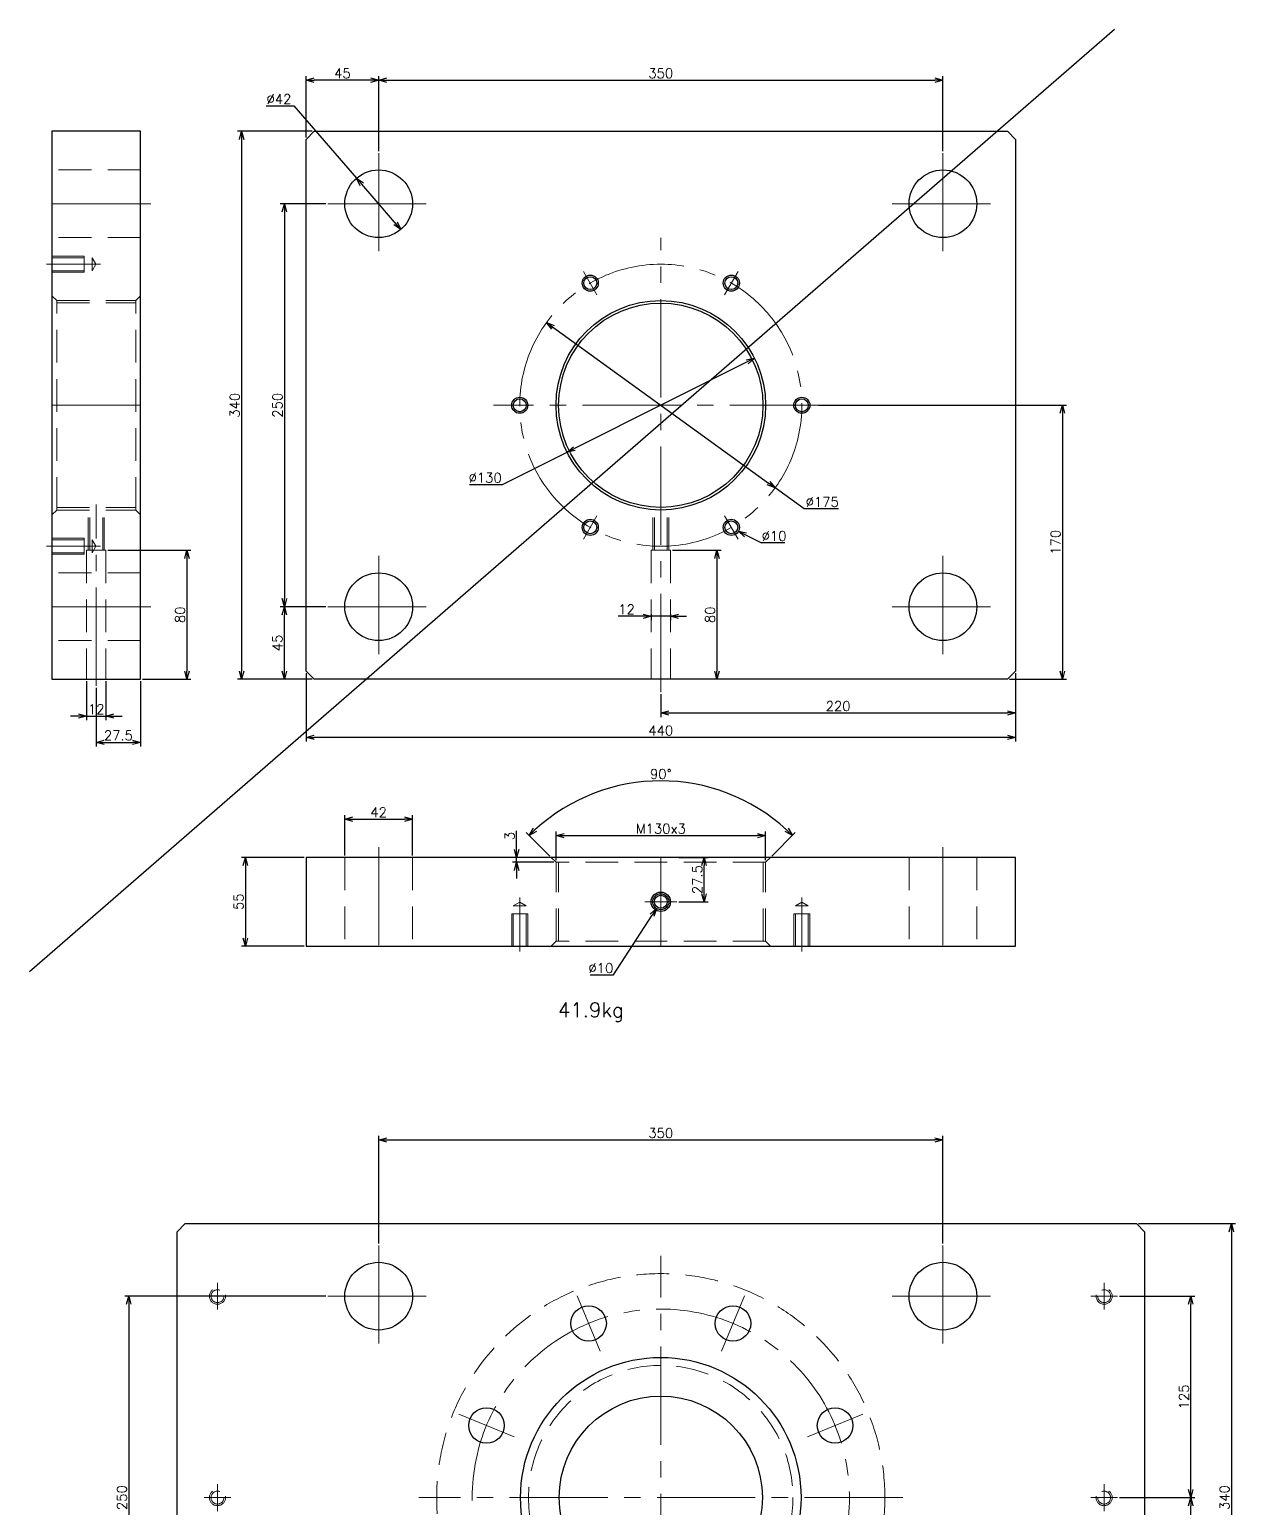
# Model space of a CAD drawing. Header units: millimetres. Extents: x 0 to 49006, y -7876 to 6995.
# Drawn here: x 21027 to 21775, y -2130 to -1213 of the extents above; entities that cross this region are included whole.
import ezdxf

# ---------------------------------------------------------------- set-up
doc = ezdxf.new("R2010")
doc.units = ezdxf.units.MM
doc.header["$LTSCALE"] = 3.2
doc.header["$PDMODE"] = 99
doc.header["$PDSIZE"] = 1
doc.linetypes.add('CENTER2', pattern=[28.575, 19.05, -3.175, 3.175, -3.175])
doc.linetypes.add('HIDDEN', pattern=[9.525, 6.35, -3.175])
for name, color, linetype, lineweight in [('04_HIDDEN', 2, 'HIDDEN', 13), ('05_CENTER', 4, 'CENTER2', 13), ('08_DIM', 3, 'Continuous', 13)]:
    doc.layers.add(name, color=color, linetype=linetype, lineweight=lineweight)
doc.layers.add('10_DRAFT', color=8, linetype='Continuous', lineweight=0, plot=False)
doc.styles.add('KSS_TXT', font='txt.shx', dxfattribs={"bigfont": 'extfont2.shx'})
doc.dimstyles.new('KSS_DIM', dxfattribs={"dimscale": 12, "dimtxt": 3, "dimasz": 2.5, "dimexe": 1.25, "dimexo": 0.625, "dimtad": 1, "dimdsep": 46, "dimtxsty": 'KSS_TXT', "dimblk": 'OPEN30', "dimcen": 0, "dimazin": 2, "dimtfac": 0.75, "dimtmove": 0, "dimatfit": 3, "dimldrblk": 'OPEN30', "dimfxl": 1.25, "dimtolj": 1, "dimarcsym": 0})
doc.dimstyles.new('KSS_DIM$3', dxfattribs={"dimscale": 12, "dimtxt": 3, "dimasz": 2.5, "dimexe": 1.25, "dimexo": 0.625, "dimtad": 1, "dimtih": 1, "dimtoh": 1, "dimdsep": 46, "dimtxsty": 'KSS_TXT', "dimblk": 'OPEN30', "dimcen": 0, "dimazin": 2, "dimtfac": 0.75, "dimtofl": 0, "dimtmove": 0, "dimatfit": 3, "dimldrblk": 'OPEN30', "dimfxl": 1.25, "dimtolj": 1, "dimarcsym": 0})

# ---------------------------------------------------------------- blocks, each defined once
blk = doc.blocks.new('A$C2D89044D_1_1')
at = {"color": 0}
blk.add_lwpolyline([(-215, 170), (215, 170), (220, 165), (220, -165), (215, -170), (-215, -170), (-220, -165), (-220, 165)], close=True, dxfattribs=at)
for centre, radius in [((-175, 125), 21), ((175, 125), 21), ((-43.75, 75.78), 5), ((-43.75, 75.78), 4), ((43.75, 75.78), 5), ((43.75, 75.78), 4), ((0, 0), 65), ((0, 0), 63.38), ((-87.5, 0), 5), ((-87.5, 0), 4), ((87.5, 0), 5), ((87.5, 0), 4), ((-43.75, -75.78), 5), ((-43.75, -75.78), 4), ((43.75, -75.78), 5), ((43.75, -75.78), 4), ((-175, -125), 21), ((175, -125), 21)]:
    blk.add_circle(centre, radius, dxfattribs=at)
at = {"layer": '04_HIDDEN'}
for p, q in [((-5, -90), (-5, -65)), ((-4, -90), (-4, -65)), ((4, -90), (4, -65)), ((5, -90), (5, -65)), ((-6, -90), (-6, -170)), ((6, -90), (-6, -90)), ((6, -90), (6, -170))]:
    blk.add_line(p, q, dxfattribs=at)
at = {"layer": '05_CENTER'}
for p, q in [((-175, 156.5), (-175, 93.5)), ((175, 156.5), (175, 93.5)), ((-206.5, 125), (-143.5, 125)), ((143.5, 125), (206.5, 125)), ((0, -178.07), (0, 103.83)), ((-47.92, 83), (-39.58, 68.55)), ((47.92, 83), (39.58, 68.55)), ((103.83, 0), (-103.83, 0)), ((-47.92, -83), (-39.58, -68.55)), ((47.92, -83), (39.58, -68.55)), ((-175, -93.5), (-175, -156.5)), ((175, -93.5), (175, -156.5)), ((-206.5, -125), (-143.5, -125)), ((143.5, -125), (206.5, -125))]:
    blk.add_line(p, q, dxfattribs=at)
blk.add_circle((0, 0), 87.5, dxfattribs=at)
blk = doc.blocks.new('A$C1A7E2619_1_1')
blk.add_lwpolyline([(-220, -55), (220, -55), (220, 0), (-220, 0)], close=True)
at = {"color": 0}
for radius in [6, 5, 4]:
    blk.add_circle((0, -27.5), radius, dxfattribs=at)
at = {"layer": '04_HIDDEN', "color": 9}
for p, q in [((-196, 0), (-196, -55)), ((-154, 0), (-154, -55)), ((154, 0), (154, -55)), ((196, 0), (196, -55))]:
    blk.add_line(p, q, dxfattribs=at)
at = {"layer": '04_HIDDEN'}
for p, q in [((-68, 0), (-65, -3)), ((-65, -52), (-65, -3)), ((65, -3), (-65, -3)), ((-63.5, -52), (-63.5, -3)), ((63.5, -52), (63.5, -3)), ((68, 0), (65, -3)), ((65, -52), (65, -3)), ((-92.5, -55), (-92.5, -35)), ((-92.5, -35), (-82.5, -35)), ((-87.5, -27.69), (-91.5, -30)), ((-91.5, -55), (-91.5, -30)), ((-91.5, -30), (-83.5, -30)), ((-83.5, -30), (-87.5, -27.69)), ((-83.5, -55), (-83.5, -30)), ((-82.5, -55), (-82.5, -35)), ((82.5, -55), (82.5, -35)), ((82.5, -35), (92.5, -35)), ((87.5, -27.69), (83.5, -30)), ((83.5, -55), (83.5, -30)), ((83.5, -30), (91.5, -30)), ((91.5, -30), (87.5, -27.69)), ((91.5, -55), (91.5, -30)), ((92.5, -55), (92.5, -35)), ((-68, -55), (-65, -52)), ((65, -52), (-65, -52)), ((68, -55), (65, -52))]:
    blk.add_line(p, q, dxfattribs=at)
at = {"layer": '05_CENTER', "color": 9}
for p, q in [((-175, 6.45), (-175, -61.45)), ((175, 6.45), (175, -61.45))]:
    blk.add_line(p, q, dxfattribs=at)
at = {"layer": '05_CENTER'}
for p, q in [((0, -37.41), (0, -17.59)), ((-87.5, -58.39), (-87.5, -24.9)), ((9.91, -27.5), (-9.91, -27.5)), ((87.5, -58.39), (87.5, -24.9))]:
    blk.add_line(p, q, dxfattribs=at)
at = {"layer": '10_DRAFT'}
blk.add_line((0, 0), (0, -55), dxfattribs=at)
blk = doc.blocks.new('A$C17210EBA_1_1')
blk.add_lwpolyline([(-170, -55), (170, -55), (170, 0), (-170, 0)], close=True)
at = {"layer": '04_HIDDEN'}
for p, q in [((-68, 0), (-65, -3)), ((68, 0), (65, -3)), ((-65, -52), (-65, -3)), ((65, -3), (-65, -3)), ((-63.5, -52), (-63.5, -3)), ((63.5, -52), (63.5, -3)), ((65, -52), (65, -3)), ((90, -22.5), (65, -22.5)), ((90, -23.5), (65, -23.5)), ((90, -21.5), (170, -21.5)), ((90, -21.5), (90, -33.5)), ((-92.5, -55), (-92.5, -35)), ((-92.5, -35), (-82.5, -35)), ((-87.5, -27.69), (-91.5, -30)), ((-91.5, -55), (-91.5, -30)), ((-91.5, -30), (-83.5, -30)), ((-83.5, -30), (-87.5, -27.69)), ((-83.5, -55), (-83.5, -30)), ((-82.5, -55), (-82.5, -35)), ((90, -31.5), (65, -31.5)), ((90, -32.5), (65, -32.5)), ((82.5, -55), (82.5, -35)), ((82.5, -35), (92.5, -35)), ((87.5, -27.69), (83.5, -30)), ((83.5, -55), (83.5, -30)), ((83.5, -30), (91.5, -30)), ((91.5, -30), (87.5, -27.69)), ((90, -33.5), (170, -33.5)), ((91.5, -55), (91.5, -30)), ((92.5, -55), (92.5, -35)), ((-68, -55), (-65, -52)), ((65, -52), (-65, -52)), ((68, -55), (65, -52))]:
    blk.add_line(p, q, dxfattribs=at)
at = {"layer": '04_HIDDEN', "color": 9}
for p, q in [((-146, 0), (-146, -55)), ((-104, 0), (-104, -55)), ((104, 0), (104, -55)), ((146, 0), (146, -55))]:
    blk.add_line(p, q, dxfattribs=at)
at = {"layer": '05_CENTER', "color": 9}
for p, q in [((-125, 6.45), (-125, -61.45)), ((125, 6.45), (125, -61.45))]:
    blk.add_line(p, q, dxfattribs=at)
at = {"layer": '05_CENTER'}
for p, q in [((-87.5, -58.39), (-87.5, -24.9)), ((174.12, -27.5), (61.61, -27.5)), ((87.5, -58.39), (87.5, -24.9))]:
    blk.add_line(p, q, dxfattribs=at)
at = {"layer": '10_DRAFT'}
blk.add_line((0, 0), (0, -55), dxfattribs=at)
blk = doc.blocks.new('_Open30')
at = {"color": 0, "linetype": 'ByBlock', "lineweight": -2}
for p, q in [((-1, 0.27), (0, 0)), ((0, 0), (-1, -0.27)), ((0, 0), (-1, 0))]:
    blk.add_line(p, q, dxfattribs=at)
blk = doc.blocks.new('*D442')
at = {"layer": '08_DIM', "color": 0, "lineweight": -2, "transparency": 16777216}
for p, q in [((21243.08, -1288.43), (21243.08, -1241.96)), ((21248.08, -1244.46), (21588.08, -1244.46)), ((21593.08, -1288.43), (21593.08, -1241.96))]:
    blk.add_line(p, q, dxfattribs=at)
at = {"layer": 'Defpoints', "color": 0, "transparency": 16777216}
for p in [(21593.08, -1244.46), (21243.08, -1289.68), (21593.08, -1289.68)]:
    blk.add_point(p, dxfattribs=at)
at = {"layer": '08_DIM', "color": 0, "lineweight": -2, "transparency": 16777216, "xscale": 5, "yscale": 5, "zscale": 5, "rotation": 180}
blk.add_blockref('_Open30', (21243.08, -1244.46), dxfattribs=at)
at = {"layer": '08_DIM', "color": 0, "lineweight": -2, "transparency": 16777216, "xscale": 5, "yscale": 5, "zscale": 5}
blk.add_blockref('_Open30', (21593.08, -1244.46), dxfattribs=at)
at = {"layer": '08_DIM', "color": 0, "transparency": 16777216, "insert": (21418.08, -1240.2), "char_height": 6, "attachment_point": 5, "style": 'KSS_TXT'}
blk.add_mtext('\\A1;350', dxfattribs=at)
blk = doc.blocks.new('*D443')
at = {"layer": '08_DIM', "color": 0, "lineweight": -2, "transparency": 16777216}
for p, q in [((21210.33, -1321.18), (21182.07, -1321.18)), ((21184.57, -1326.18), (21184.57, -1566.18)), ((21210.33, -1571.18), (21182.07, -1571.18))]:
    blk.add_line(p, q, dxfattribs=at)
at = {"layer": 'Defpoints', "color": 0, "transparency": 16777216}
for p in [(21211.58, -1321.18), (21184.57, -1571.18), (21211.58, -1571.18)]:
    blk.add_point(p, dxfattribs=at)
at = {"layer": '08_DIM', "color": 0, "lineweight": -2, "transparency": 16777216, "xscale": 5, "yscale": 5, "zscale": 5}
for p, rotation in [((21184.57, -1321.18), 90), ((21184.57, -1571.18), 270)]:
    blk.add_blockref('_Open30', p, dxfattribs=dict(at, rotation=rotation))
at = {"layer": '08_DIM', "color": 0, "transparency": 16777216, "insert": (21180.32, -1446.18), "char_height": 6, "attachment_point": 5, "rotation": 90, "style": 'KSS_TXT'}
blk.add_mtext('\\A1;250', dxfattribs=at)
blk = doc.blocks.new('*D444')
at = {"layer": '08_DIM', "color": 0, "lineweight": -2, "transparency": 16777216}
for p, q in [((21201.83, -1276.18), (21155.58, -1276.18)), ((21158.08, -1281.18), (21158.08, -1611.18)), ((21201.83, -1616.18), (21155.58, -1616.18))]:
    blk.add_line(p, q, dxfattribs=at)
at = {"layer": 'Defpoints', "color": 0, "transparency": 16777216}
for p in [(21203.08, -1276.18), (21158.08, -1616.18), (21203.08, -1616.18)]:
    blk.add_point(p, dxfattribs=at)
at = {"layer": '08_DIM', "color": 0, "lineweight": -2, "transparency": 16777216, "xscale": 5, "yscale": 5, "zscale": 5}
for p, rotation in [((21158.08, -1276.18), 90), ((21158.08, -1616.18), 270)]:
    blk.add_blockref('_Open30', p, dxfattribs=dict(at, rotation=rotation))
at = {"layer": '08_DIM', "color": 0, "transparency": 16777216, "insert": (21153.83, -1446.18), "char_height": 6, "attachment_point": 5, "rotation": 90, "style": 'KSS_TXT'}
blk.add_mtext('\\A1;340', dxfattribs=at)
blk = doc.blocks.new('*D445')
at = {"layer": '08_DIM', "color": 0, "lineweight": -2, "transparency": 16777216}
for p, q in [((21515.93, -1446.18), (21669.68, -1446.18)), ((21667.18, -1451.18), (21667.18, -1611.18)), ((21634.33, -1616.18), (21669.68, -1616.18))]:
    blk.add_line(p, q, dxfattribs=at)
at = {"layer": 'Defpoints', "color": 0, "transparency": 16777216}
for p in [(21514.68, -1446.18), (21633.08, -1616.18), (21667.18, -1616.18)]:
    blk.add_point(p, dxfattribs=at)
at = {"layer": '08_DIM', "color": 0, "lineweight": -2, "transparency": 16777216, "xscale": 5, "yscale": 5, "zscale": 5}
for p, rotation in [((21667.18, -1446.18), 90), ((21667.18, -1616.18), 270)]:
    blk.add_blockref('_Open30', p, dxfattribs=dict(at, rotation=rotation))
at = {"layer": '08_DIM', "color": 0, "transparency": 16777216, "insert": (21662.93, -1531.18), "char_height": 6, "attachment_point": 5, "rotation": 90, "style": 'KSS_TXT'}
blk.add_mtext('\\A1;170', dxfattribs=at)
blk = doc.blocks.new('*D446')
at = {"layer": '08_DIM', "color": 0, "lineweight": -2, "transparency": 16777216}
for p, q in [((21638.08, -1617.43), (21638.08, -1639.63)), ((21418.08, -1625.49), (21418.08, -1639.63)), ((21423.08, -1637.13), (21633.08, -1637.13))]:
    blk.add_line(p, q, dxfattribs=at)
at = {"layer": 'Defpoints', "color": 0, "transparency": 16777216}
for p in [(21638.08, -1616.18), (21418.08, -1624.24), (21638.08, -1637.13)]:
    blk.add_point(p, dxfattribs=at)
at = {"layer": '08_DIM', "color": 0, "lineweight": -2, "transparency": 16777216, "xscale": 5, "yscale": 5, "zscale": 5, "rotation": 180}
blk.add_blockref('_Open30', (21418.08, -1637.13), dxfattribs=at)
at = {"layer": '08_DIM', "color": 0, "lineweight": -2, "transparency": 16777216, "xscale": 5, "yscale": 5, "zscale": 5}
blk.add_blockref('_Open30', (21638.08, -1637.13), dxfattribs=at)
at = {"layer": '08_DIM', "color": 0, "transparency": 16777216, "insert": (21528.08, -1632.88), "char_height": 6, "attachment_point": 5, "style": 'KSS_TXT'}
blk.add_mtext('\\A1;220', dxfattribs=at)
blk = doc.blocks.new('*D447')
at = {"layer": '08_DIM', "color": 0, "lineweight": -2, "transparency": 16777216}
for p, q in [((21198.08, -1612.43), (21198.08, -1654.82)), ((21638.08, -1612.43), (21638.08, -1654.82)), ((21633.08, -1652.32), (21203.08, -1652.32))]:
    blk.add_line(p, q, dxfattribs=at)
at = {"layer": 'Defpoints', "color": 0, "transparency": 16777216}
for p in [(21198.08, -1611.18), (21638.08, -1611.18), (21198.08, -1652.32)]:
    blk.add_point(p, dxfattribs=at)
at = {"layer": '08_DIM', "color": 0, "lineweight": -2, "transparency": 16777216, "xscale": 5, "yscale": 5, "zscale": 5, "rotation": 180}
blk.add_blockref('_Open30', (21198.08, -1652.32), dxfattribs=at)
at = {"layer": '08_DIM', "color": 0, "lineweight": -2, "transparency": 16777216, "xscale": 5, "yscale": 5, "zscale": 5}
blk.add_blockref('_Open30', (21638.08, -1652.32), dxfattribs=at)
at = {"layer": '08_DIM', "color": 0, "transparency": 16777216, "insert": (21418.08, -1648.07), "char_height": 6, "attachment_point": 5, "style": 'KSS_TXT'}
blk.add_mtext('\\A1;440', dxfattribs=at)
blk = doc.blocks.new('*D448')
at = {"layer": '08_DIM', "color": 0, "lineweight": -2, "transparency": 16777216}
for p, q in [((21476.17, -1417.01), (21364.45, -1473.1)), ((21319.99, -1495.42), (21359.99, -1475.34)), ((21299.49, -1495.42), (21319.99, -1495.42))]:
    blk.add_line(p, q, dxfattribs=at)
at = {"layer": 'Defpoints', "color": 0, "transparency": 16777216}
for p in [(21476.17, -1417.01), (21359.99, -1475.34)]:
    blk.add_point(p, dxfattribs=at)
at = {"layer": '08_DIM', "color": 0, "lineweight": -2, "transparency": 16777216, "xscale": 5, "yscale": 5, "zscale": 5}
for p, rotation in [((21476.17, -1417.01), 26.657898703518), ((21359.99, -1475.34), 206.657898703518)]:
    blk.add_blockref('_Open30', p, dxfattribs=dict(at, rotation=rotation))
at = {"layer": '08_DIM', "color": 0, "transparency": 16777216, "insert": (21309.12, -1491.17), "char_height": 6, "attachment_point": 5, "style": 'KSS_TXT'}
blk.add_mtext('\\A1;%%C130', dxfattribs=at)
blk = doc.blocks.new('*D449')
at = {"layer": '08_DIM', "color": 0, "lineweight": -2, "transparency": 16777216}
for p, q in [((21196.83, -1726.77), (21157.91, -1726.77)), ((21160.41, -1731.77), (21160.41, -1776.77)), ((21196.83, -1781.77), (21157.91, -1781.77))]:
    blk.add_line(p, q, dxfattribs=at)
at = {"layer": 'Defpoints', "color": 0, "transparency": 16777216}
for p in [(21198.08, -1726.77), (21160.41, -1781.77), (21198.08, -1781.77)]:
    blk.add_point(p, dxfattribs=at)
at = {"layer": '08_DIM', "color": 0, "lineweight": -2, "transparency": 16777216, "xscale": 5, "yscale": 5, "zscale": 5}
for p, rotation in [((21160.41, -1726.77), 90), ((21160.41, -1781.77), 270)]:
    blk.add_blockref('_Open30', p, dxfattribs=dict(at, rotation=rotation))
at = {"layer": '08_DIM', "color": 0, "transparency": 16777216, "insert": (21156.15, -1754.27), "char_height": 6, "attachment_point": 5, "rotation": 90, "style": 'KSS_TXT'}
blk.add_mtext('\\A1;55', dxfattribs=at)
blk = doc.blocks.new('*D450')
at = {"layer": '08_DIM', "color": 0, "lineweight": -2, "transparency": 16777216}
for p, q in [((21222.08, -1725.52), (21222.08, -1700.51)), ((21227.08, -1703.01), (21259.08, -1703.01)), ((21264.08, -1725.52), (21264.08, -1700.51))]:
    blk.add_line(p, q, dxfattribs=at)
at = {"layer": 'Defpoints', "color": 0, "transparency": 16777216}
for p in [(21264.08, -1703.01), (21222.08, -1726.77), (21264.08, -1726.77)]:
    blk.add_point(p, dxfattribs=at)
at = {"layer": '08_DIM', "color": 0, "lineweight": -2, "transparency": 16777216, "xscale": 5, "yscale": 5, "zscale": 5, "rotation": 180}
blk.add_blockref('_Open30', (21222.08, -1703.01), dxfattribs=at)
at = {"layer": '08_DIM', "color": 0, "lineweight": -2, "transparency": 16777216, "xscale": 5, "yscale": 5, "zscale": 5}
blk.add_blockref('_Open30', (21264.08, -1703.01), dxfattribs=at)
at = {"layer": '08_DIM', "color": 0, "transparency": 16777216, "insert": (21243.08, -1698.76), "char_height": 6, "attachment_point": 5, "style": 'KSS_TXT'}
blk.add_mtext('\\A1;42', dxfattribs=at)
blk = doc.blocks.new('*D486')
at = {"layer": '08_DIM', "color": 0, "lineweight": -2, "transparency": 16777216}
for p, q in [((21353.08, -1728.52), (21353.08, -1710.68)), ((21358.08, -1713.18), (21478.08, -1713.18)), ((21483.08, -1728.52), (21483.08, -1710.68))]:
    blk.add_line(p, q, dxfattribs=at)
at = {"layer": 'Defpoints', "color": 0, "transparency": 16777216}
for p in [(21483.08, -1713.18), (21353.08, -1729.77), (21483.08, -1729.77)]:
    blk.add_point(p, dxfattribs=at)
at = {"layer": '08_DIM', "color": 0, "lineweight": -2, "transparency": 16777216, "xscale": 5, "yscale": 5, "zscale": 5, "rotation": 180}
blk.add_blockref('_Open30', (21353.08, -1713.18), dxfattribs=at)
at = {"layer": '08_DIM', "color": 0, "lineweight": -2, "transparency": 16777216, "xscale": 5, "yscale": 5, "zscale": 5}
blk.add_blockref('_Open30', (21483.08, -1713.18), dxfattribs=at)
at = {"layer": '08_DIM', "color": 0, "transparency": 16777216, "insert": (21418.08, -1708.93), "char_height": 6, "attachment_point": 5, "style": 'KSS_TXT'}
blk.add_mtext('\\A1;M130x3', dxfattribs=at)
blk = doc.blocks.new('*D487')
at = {"layer": '08_DIM', "color": 0, "lineweight": -2, "transparency": 16777216}
for p, q in [((21347.16, -1394.92), (21484.94, -1494.5)), ((21506.98, -1510.43), (21488.99, -1497.43)), ((21528.23, -1510.43), (21506.98, -1510.43))]:
    blk.add_line(p, q, dxfattribs=at)
at = {"layer": 'Defpoints', "color": 0, "transparency": 16777216}
for p in [(21347.16, -1394.92), (21488.99, -1497.43)]:
    blk.add_point(p, dxfattribs=at)
at = {"layer": '08_DIM', "color": 0, "lineweight": -2, "transparency": 16777216, "xscale": 5, "yscale": 5, "zscale": 5}
for p, rotation in [((21347.16, -1394.92), 144.143698254714), ((21488.99, -1497.43), 324.143698254714)]:
    blk.add_blockref('_Open30', p, dxfattribs=dict(at, rotation=rotation))
at = {"layer": '08_DIM', "color": 0, "transparency": 16777216, "insert": (21518.23, -1506.18), "char_height": 6, "attachment_point": 5, "style": 'KSS_TXT'}
blk.add_mtext('\\A1;%%C175', dxfattribs=at)
blk = doc.blocks.new('*D493')
at = {"layer": '08_DIM', "color": 0, "lineweight": -2, "transparency": 16777216}
for p, q in [((21328.58, -1721.77), (21328.58, -1710.27)), ((21348.83, -1726.77), (21326.08, -1726.77)), ((21351.83, -1729.77), (21326.08, -1729.77)), ((21328.58, -1729.77), (21328.58, -1726.77)), ((21328.58, -1734.77), (21328.58, -1739.77))]:
    blk.add_line(p, q, dxfattribs=at)
at = {"layer": 'Defpoints', "color": 0, "transparency": 16777216}
for p in [(21328.58, -1726.77), (21350.08, -1726.77), (21353.08, -1729.77)]:
    blk.add_point(p, dxfattribs=at)
at = {"layer": '08_DIM', "color": 0, "lineweight": -2, "transparency": 16777216, "xscale": 5, "yscale": 5, "zscale": 5}
for p, rotation in [((21328.58, -1726.77), 270), ((21328.58, -1729.77), 90)]:
    blk.add_blockref('_Open30', p, dxfattribs=dict(at, rotation=rotation))
at = {"layer": '08_DIM', "color": 0, "transparency": 16777216, "insert": (21324.33, -1713.52), "char_height": 6, "attachment_point": 5, "rotation": 90, "style": 'KSS_TXT'}
blk.add_mtext('\\A1;3', dxfattribs=at)
blk = doc.blocks.new('*D494')
at = {"layer": '08_DIM', "color": 0, "lineweight": -2, "transparency": 16777216}
for p, q in [((21349.19, -1725.88), (21334.63, -1711.32)), ((21486.96, -1725.88), (21501.52, -1711.32))]:
    blk.add_line(p, q, dxfattribs=at)
blk.add_arc((21418.08, -1794.77), 115.51, 47.4804, 132.5196, dxfattribs=at)
at = {"layer": 'Defpoints', "color": 0, "transparency": 16777216}
for p in [(21447.97, -1683.2), (21350.08, -1726.77), (21353.08, -1729.77), (21483.08, -1729.77), (21486.08, -1726.77)]:
    blk.add_point(p, dxfattribs=at)
at = {"layer": '08_DIM', "color": 0, "lineweight": -2, "transparency": 16777216, "xscale": 5, "yscale": 5, "zscale": 5}
for p, rotation in [((21336.4, -1713.09), 223.7598004610626), ((21499.75, -1713.09), 316.2401995388669)]:
    blk.add_blockref('_Open30', p, dxfattribs=dict(at, rotation=rotation))
at = {"layer": '08_DIM', "color": 0, "transparency": 16777216, "insert": (21418.08, -1675.01), "char_height": 6, "attachment_point": 5, "style": 'KSS_TXT'}
blk.add_mtext('\\A1;90%%d', dxfattribs=at)
blk = doc.blocks.new('*D495')
at = {"layer": '08_DIM', "color": 0, "lineweight": -2, "transparency": 16777216}
for p, q in [((21061.88, -1617.43), (21061.88, -1641.54)), ((21073.88, -1617.43), (21073.88, -1641.54)), ((21056.88, -1639.04), (21051.88, -1639.04)), ((21061.88, -1639.04), (21073.88, -1639.04)), ((21078.88, -1639.04), (21083.88, -1639.04))]:
    blk.add_line(p, q, dxfattribs=at)
at = {"layer": 'Defpoints', "color": 0, "transparency": 16777216}
for p in [(21061.88, -1616.18), (21073.88, -1616.18), (21073.88, -1639.04)]:
    blk.add_point(p, dxfattribs=at)
at = {"layer": '08_DIM', "color": 0, "lineweight": -2, "transparency": 16777216, "xscale": 5, "yscale": 5, "zscale": 5}
blk.add_blockref('_Open30', (21061.88, -1639.04), dxfattribs=at)
at = {"layer": '08_DIM', "color": 0, "lineweight": -2, "transparency": 16777216, "xscale": 5, "yscale": 5, "zscale": 5, "rotation": 180}
blk.add_blockref('_Open30', (21073.88, -1639.04), dxfattribs=at)
at = {"layer": '08_DIM', "color": 0, "transparency": 16777216, "insert": (21067.88, -1634.79), "char_height": 6, "attachment_point": 5, "style": 'KSS_TXT'}
blk.add_mtext('\\A1;12', dxfattribs=at)
blk = doc.blocks.new('*D496')
at = {"layer": '08_DIM', "color": 0, "lineweight": -2, "transparency": 16777216}
for p, q in [((21067.88, -1621.55), (21067.88, -1657.85)), ((21095.38, -1617.43), (21095.38, -1657.85)), ((21072.88, -1655.35), (21090.38, -1655.35))]:
    blk.add_line(p, q, dxfattribs=at)
at = {"layer": 'Defpoints', "color": 0, "transparency": 16777216}
for p in [(21067.88, -1620.3), (21095.38, -1616.18), (21095.38, -1655.35)]:
    blk.add_point(p, dxfattribs=at)
at = {"layer": '08_DIM', "color": 0, "lineweight": -2, "transparency": 16777216, "xscale": 5, "yscale": 5, "zscale": 5, "rotation": 180}
blk.add_blockref('_Open30', (21067.88, -1655.35), dxfattribs=at)
at = {"layer": '08_DIM', "color": 0, "lineweight": -2, "transparency": 16777216, "xscale": 5, "yscale": 5, "zscale": 5}
blk.add_blockref('_Open30', (21095.38, -1655.35), dxfattribs=at)
at = {"layer": '08_DIM', "color": 0, "transparency": 16777216, "insert": (21081.63, -1651.09), "char_height": 6, "attachment_point": 5, "style": 'KSS_TXT'}
blk.add_mtext('\\A1;27.5', dxfattribs=at)
blk = doc.blocks.new('*D497')
at = {"layer": '08_DIM', "color": 0, "lineweight": -2, "transparency": 16777216}
for p, q in [((21075.13, -1536.18), (21126.66, -1536.18)), ((21124.16, -1541.18), (21124.16, -1611.18)), ((21096.63, -1616.18), (21126.66, -1616.18))]:
    blk.add_line(p, q, dxfattribs=at)
at = {"layer": 'Defpoints', "color": 0, "transparency": 16777216}
for p in [(21073.88, -1536.18), (21095.38, -1616.18), (21124.16, -1616.18)]:
    blk.add_point(p, dxfattribs=at)
at = {"layer": '08_DIM', "color": 0, "lineweight": -2, "transparency": 16777216, "xscale": 5, "yscale": 5, "zscale": 5}
for p, rotation in [((21124.16, -1536.18), 90), ((21124.16, -1616.18), 270)]:
    blk.add_blockref('_Open30', p, dxfattribs=dict(at, rotation=rotation))
at = {"layer": '08_DIM', "color": 0, "transparency": 16777216, "insert": (21119.91, -1576.18), "char_height": 6, "attachment_point": 5, "rotation": 90, "style": 'KSS_TXT'}
blk.add_mtext('\\A1;80', dxfattribs=at)
blk = doc.blocks.new('M10Tz_1_1')
at = {"color": 0}
for radius in [5, 4]:
    blk.add_circle((0, 0), radius, dxfattribs=at)
at = {"layer": '05_CENTER'}
for p, q in [((8.34, 0), (-8.34, 0)), ((0, -8.34), (0, 8.34))]:
    blk.add_line(p, q, dxfattribs=at)
blk = doc.blocks.new('A$C65E52C81_1_1')
at = {"color": 0}
blk.add_lwpolyline([(-295, 170), (295, 170), (300, 165), (300, -165), (295, -170), (-295, -170), (-300, -165), (-300, 165)], close=True, dxfattribs=at)
for centre, radius in [((-175, 125), 21), ((175, 125), 21), ((-44.77, 108.09), 11), ((44.77, 108.09), 11), ((0, 0), 87), ((-108.09, 44.77), 11), ((0, 0), 63), ((108.09, 44.77), 11), ((-108.09, -44.77), 11), ((108.09, -44.77), 11), ((-44.77, -108.09), 11), ((44.77, -108.09), 11), ((-175, -125), 21), ((175, -125), 21)]:
    blk.add_circle(centre, radius, dxfattribs=at)
at = {"layer": '04_HIDDEN'}
for radius in [139, 82]:
    blk.add_circle((0, 0), radius, dxfattribs=at)
at = {"layer": '05_CENTER'}
for p, q in [((-175, 156.5), (-175, 93.5)), ((175, 156.5), (175, 93.5)), ((0, -150.05), (0, 150.05)), ((-206.5, 125), (-143.5, 125)), ((-37.67, 90.94), (-51.88, 125.25)), ((37.67, 90.94), (51.88, 125.25)), ((143.5, 125), (206.5, 125)), ((-90.94, 37.67), (-125.25, 51.88)), ((90.94, 37.67), (125.25, 51.88)), ((150.05, 0), (-150.05, 0)), ((-90.94, -37.67), (-125.25, -51.88)), ((90.94, -37.67), (125.25, -51.88)), ((-37.67, -90.94), (-51.88, -125.25)), ((37.67, -90.94), (51.88, -125.25)), ((-175, -93.5), (-175, -156.5)), ((175, -93.5), (175, -156.5)), ((-206.5, -125), (-143.5, -125)), ((143.5, -125), (206.5, -125))]:
    blk.add_line(p, q, dxfattribs=at)
blk.add_circle((0, 0), 117, dxfattribs=at)
at = {"layer": '04_HIDDEN'}
for p in [(-275, 125), (-275, 0), (-275, -125)]:
    blk.add_blockref('M10Tz_1_1', p, dxfattribs=at)
at = {"layer": '04_HIDDEN', "xscale": -1}
for p in [(275, 125), (275, 0), (275, -125)]:
    blk.add_blockref('M10Tz_1_1', p, dxfattribs=at)
blk = doc.blocks.new('*D1143')
at = {"layer": '08_DIM', "color": 0, "lineweight": -2, "transparency": 16777216}
for p, q in [((21173.23, -1260.43), (21190.48, -1260.43)), ((21190.48, -1260.43), (21229.33, -1305.3)), ((21256.82, -1337.05), (21232.6, -1309.08))]:
    blk.add_line(p, q, dxfattribs=at)
at = {"layer": 'Defpoints', "color": 0, "transparency": 16777216}
for p in [(21229.33, -1305.3), (21256.82, -1337.05)]:
    blk.add_point(p, dxfattribs=at)
at = {"layer": '08_DIM', "color": 0, "lineweight": -2, "transparency": 16777216, "xscale": 5, "yscale": 5, "zscale": 5}
for p, rotation in [((21229.33, -1305.3), 130.8874516543338), ((21256.82, -1337.05), 310.8874516543337)]:
    blk.add_blockref('_Open30', p, dxfattribs=dict(at, rotation=rotation))
at = {"layer": '08_DIM', "color": 0, "transparency": 16777216, "insert": (21181.23, -1256.18), "char_height": 6, "attachment_point": 5, "style": 'KSS_TXT'}
blk.add_mtext('\\A1;%%C42', dxfattribs=at)
blk = doc.blocks.new('*D1144')
at = {"layer": '08_DIM', "color": 0, "lineweight": -2, "transparency": 16777216}
for p, q in [((21412.08, -1577.12), (21391.58, -1577.12)), ((21407.08, -1577.12), (21402.08, -1577.12)), ((21412.08, -1575.87), (21412.08, -1579.62)), ((21424.08, -1577.12), (21412.08, -1577.12)), ((21424.08, -1575.87), (21424.08, -1579.62)), ((21429.08, -1577.12), (21434.08, -1577.12))]:
    blk.add_line(p, q, dxfattribs=at)
at = {"layer": 'Defpoints', "color": 0, "transparency": 16777216}
for p in [(21412.08, -1574.62), (21412.08, -1577.12), (21424.08, -1574.62)]:
    blk.add_point(p, dxfattribs=at)
at = {"layer": '08_DIM', "color": 0, "lineweight": -2, "transparency": 16777216, "xscale": 5, "yscale": 5, "zscale": 5}
blk.add_blockref('_Open30', (21412.08, -1577.12), dxfattribs=at)
at = {"layer": '08_DIM', "color": 0, "lineweight": -2, "transparency": 16777216, "xscale": 5, "yscale": 5, "zscale": 5, "rotation": 180}
blk.add_blockref('_Open30', (21424.08, -1577.12), dxfattribs=at)
at = {"layer": '08_DIM', "color": 0, "transparency": 16777216, "insert": (21396.83, -1572.87), "char_height": 6, "attachment_point": 5, "style": 'KSS_TXT'}
blk.add_mtext('\\A1;12', dxfattribs=at)
blk = doc.blocks.new('*D1145')
at = {"layer": '08_DIM', "color": 0, "lineweight": -2, "transparency": 16777216}
for p, q in [((21425.33, -1536.18), (21455.44, -1536.18)), ((21452.94, -1541.18), (21452.94, -1611.18)), ((21454.19, -1616.18), (21450.44, -1616.18))]:
    blk.add_line(p, q, dxfattribs=at)
at = {"layer": 'Defpoints', "color": 0, "transparency": 16777216}
for p in [(21424.08, -1536.18), (21452.94, -1616.18), (21455.44, -1616.18)]:
    blk.add_point(p, dxfattribs=at)
at = {"layer": '08_DIM', "color": 0, "lineweight": -2, "transparency": 16777216, "xscale": 5, "yscale": 5, "zscale": 5}
for p, rotation in [((21452.94, -1536.18), 90), ((21452.94, -1616.18), 270)]:
    blk.add_blockref('_Open30', p, dxfattribs=dict(at, rotation=rotation))
at = {"layer": '08_DIM', "color": 0, "transparency": 16777216, "insert": (21448.69, -1576.18), "char_height": 6, "attachment_point": 5, "rotation": 90, "style": 'KSS_TXT'}
blk.add_mtext('\\A1;80', dxfattribs=at)
blk = doc.blocks.new('*D1146')
at = {"layer": '08_DIM', "color": 0, "lineweight": -2, "transparency": 16777216}
for p, q in [((21388.79, -1799.69), (21412.66, -1762.67)), ((21374.29, -1799.69), (21388.79, -1799.69))]:
    blk.add_line(p, q, dxfattribs=at)
at = {"layer": 'Defpoints', "color": 0, "transparency": 16777216}
for p in [(21420.79, -1750.06), (21415.37, -1758.47)]:
    blk.add_point(p, dxfattribs=at)
at = {"layer": '08_DIM', "color": 0, "lineweight": -2, "transparency": 16777216, "xscale": 5, "yscale": 5, "zscale": 5, "rotation": 57.19042646190388}
blk.add_blockref('_Open30', (21415.37, -1758.47), dxfattribs=at)
at = {"layer": '08_DIM', "color": 0, "transparency": 16777216, "insert": (21380.92, -1795.44), "char_height": 6, "attachment_point": 5, "style": 'KSS_TXT'}
blk.add_mtext('\\A1;%%C10', dxfattribs=at)
blk = doc.blocks.new('*D1147')
at = {"layer": '08_DIM', "color": 0, "lineweight": -2, "transparency": 16777216}
for p, q in [((21429.24, -1726.77), (21447.47, -1726.77)), ((21444.97, -1749.27), (21444.97, -1731.77)), ((21429.24, -1754.27), (21447.47, -1754.27))]:
    blk.add_line(p, q, dxfattribs=at)
at = {"layer": 'Defpoints', "color": 0, "transparency": 16777216}
for p in [(21427.99, -1726.77), (21444.97, -1726.77), (21427.99, -1754.27)]:
    blk.add_point(p, dxfattribs=at)
at = {"layer": '08_DIM', "color": 0, "lineweight": -2, "transparency": 16777216, "xscale": 5, "yscale": 5, "zscale": 5}
for p, rotation in [((21444.97, -1726.77), 90), ((21444.97, -1754.27), 270)]:
    blk.add_blockref('_Open30', p, dxfattribs=dict(at, rotation=rotation))
at = {"layer": '08_DIM', "color": 0, "transparency": 16777216, "insert": (21440.72, -1740.52), "char_height": 6, "attachment_point": 5, "rotation": 90, "style": 'KSS_TXT'}
blk.add_mtext('\\A1;27.5', dxfattribs=at)
blk = doc.blocks.new('*D1154')
at = {"layer": '08_DIM', "color": 0, "lineweight": -2, "transparency": 16777216}
for p in [(21470.72, -1526.54), (21494.99, -1531.57)]:
    blk.add_line(p, (21480.49, -1531.57), dxfattribs=at)
at = {"layer": 'Defpoints', "color": 0, "transparency": 16777216}
for p in [(21457.38, -1519.66), (21466.27, -1524.24)]:
    blk.add_point(p, dxfattribs=at)
at = {"layer": '08_DIM', "color": 0, "lineweight": -2, "transparency": 16777216, "xscale": 5, "yscale": 5, "zscale": 5, "rotation": 152.7390961265753}
blk.add_blockref('_Open30', (21466.27, -1524.24), dxfattribs=at)
at = {"layer": '08_DIM', "color": 0, "transparency": 16777216, "insert": (21488.37, -1527.32), "char_height": 6, "attachment_point": 5, "style": 'KSS_TXT'}
blk.add_mtext('\\A1;%%C10', dxfattribs=at)
blk = doc.blocks.new('*D1155')
at = {"layer": '08_DIM', "color": 0, "lineweight": -2, "transparency": 16777216}
for p, q in [((21210.33, -1571.18), (21182.07, -1571.18)), ((21184.57, -1611.18), (21184.57, -1576.18)), ((21201.83, -1616.18), (21182.07, -1616.18))]:
    blk.add_line(p, q, dxfattribs=at)
at = {"layer": 'Defpoints', "color": 0, "transparency": 16777216}
for p in [(21184.57, -1571.18), (21211.58, -1571.18), (21203.08, -1616.18)]:
    blk.add_point(p, dxfattribs=at)
at = {"layer": '08_DIM', "color": 0, "lineweight": -2, "transparency": 16777216, "xscale": 5, "yscale": 5, "zscale": 5}
for p, rotation in [((21184.57, -1571.18), 90), ((21184.57, -1616.18), 270)]:
    blk.add_blockref('_Open30', p, dxfattribs=dict(at, rotation=rotation))
at = {"layer": '08_DIM', "color": 0, "transparency": 16777216, "insert": (21180.32, -1593.68), "char_height": 6, "attachment_point": 5, "rotation": 90, "style": 'KSS_TXT'}
blk.add_mtext('\\A1;45', dxfattribs=at)
blk = doc.blocks.new('*D1157')
at = {"layer": '08_DIM', "color": 0, "lineweight": -2, "transparency": 16777216}
for p, q in [((21198.08, -1279.93), (21198.08, -1241.96)), ((21238.08, -1244.46), (21203.08, -1244.46)), ((21243.08, -1288.43), (21243.08, -1241.96))]:
    blk.add_line(p, q, dxfattribs=at)
at = {"layer": 'Defpoints', "color": 0, "transparency": 16777216}
for p in [(21198.08, -1244.46), (21198.08, -1281.18), (21243.08, -1289.68)]:
    blk.add_point(p, dxfattribs=at)
at = {"layer": '08_DIM', "color": 0, "lineweight": -2, "transparency": 16777216, "xscale": 5, "yscale": 5, "zscale": 5, "rotation": 180}
blk.add_blockref('_Open30', (21198.08, -1244.46), dxfattribs=at)
at = {"layer": '08_DIM', "color": 0, "lineweight": -2, "transparency": 16777216, "xscale": 5, "yscale": 5, "zscale": 5}
blk.add_blockref('_Open30', (21243.08, -1244.46), dxfattribs=at)
at = {"layer": '08_DIM', "color": 0, "transparency": 16777216, "insert": (21220.58, -1240.2), "char_height": 6, "attachment_point": 5, "style": 'KSS_TXT'}
blk.add_mtext('\\A1;45', dxfattribs=at)
blk = doc.blocks.new('*D1160')
at = {"layer": '08_DIM', "color": 0, "lineweight": -2, "transparency": 16777216}
for p, q in [((21243.08, -1966.25), (21243.08, -1899.54)), ((21248.08, -1902.04), (21588.08, -1902.04)), ((21593.08, -1966.25), (21593.08, -1899.54))]:
    blk.add_line(p, q, dxfattribs=at)
at = {"layer": 'Defpoints', "color": 0, "transparency": 16777216}
for p in [(21593.08, -1902.04), (21243.08, -1967.5), (21593.08, -1967.5)]:
    blk.add_point(p, dxfattribs=at)
at = {"layer": '08_DIM', "color": 0, "lineweight": -2, "transparency": 16777216, "xscale": 5, "yscale": 5, "zscale": 5, "rotation": 180}
blk.add_blockref('_Open30', (21243.08, -1902.04), dxfattribs=at)
at = {"layer": '08_DIM', "color": 0, "lineweight": -2, "transparency": 16777216, "xscale": 5, "yscale": 5, "zscale": 5}
blk.add_blockref('_Open30', (21593.08, -1902.04), dxfattribs=at)
at = {"layer": '08_DIM', "color": 0, "transparency": 16777216, "insert": (21418.08, -1897.79), "char_height": 6, "attachment_point": 5, "style": 'KSS_TXT'}
blk.add_mtext('\\A1;350', dxfattribs=at)
blk = doc.blocks.new('*D1161')
at = {"layer": '08_DIM', "color": 0, "lineweight": -2, "transparency": 16777216}
for p, q in [((21210.33, -1999), (21085.56, -1999)), ((21088.06, -2004), (21088.06, -2244)), ((21210.33, -2249), (21085.56, -2249))]:
    blk.add_line(p, q, dxfattribs=at)
at = {"layer": 'Defpoints', "color": 0, "transparency": 16777216}
for p in [(21211.58, -1999), (21088.06, -2249), (21211.58, -2249)]:
    blk.add_point(p, dxfattribs=at)
at = {"layer": '08_DIM', "color": 0, "lineweight": -2, "transparency": 16777216, "xscale": 5, "yscale": 5, "zscale": 5}
for p, rotation in [((21088.06, -1999), 90), ((21088.06, -2249), 270)]:
    blk.add_blockref('_Open30', p, dxfattribs=dict(at, rotation=rotation))
at = {"layer": '08_DIM', "color": 0, "transparency": 16777216, "insert": (21083.81, -2124), "char_height": 6, "attachment_point": 5, "rotation": 90, "style": 'KSS_TXT'}
blk.add_mtext('\\A1;250', dxfattribs=at)
blk = doc.blocks.new('*D1163')
at = {"layer": '08_DIM', "color": 0, "lineweight": -2, "transparency": 16777216}
for p, q in [((21714.33, -1954), (21774.52, -1954)), ((21772.02, -1959), (21772.02, -2289)), ((21714.33, -2294), (21774.52, -2294))]:
    blk.add_line(p, q, dxfattribs=at)
at = {"layer": 'Defpoints', "color": 0, "transparency": 16777216}
for p in [(21713.08, -1954), (21713.08, -2294), (21772.02, -2294)]:
    blk.add_point(p, dxfattribs=at)
at = {"layer": '08_DIM', "color": 0, "lineweight": -2, "transparency": 16777216, "xscale": 5, "yscale": 5, "zscale": 5}
for p, rotation in [((21772.02, -1954), 90), ((21772.02, -2294), 270)]:
    blk.add_blockref('_Open30', p, dxfattribs=dict(at, rotation=rotation))
at = {"layer": '08_DIM', "color": 0, "transparency": 16777216, "insert": (21767.77, -2124), "char_height": 6, "attachment_point": 5, "rotation": 90, "style": 'KSS_TXT'}
blk.add_mtext('\\A1;340', dxfattribs=at)
blk = doc.blocks.new('*D1177')
at = {"layer": '08_DIM', "color": 0, "lineweight": -2, "transparency": 16777216}
for p, q in [((21702.67, -2124), (21749.31, -2124)), ((21746.81, -2244), (21746.81, -2129)), ((21702.67, -2249), (21749.31, -2249))]:
    blk.add_line(p, q, dxfattribs=at)
at = {"layer": 'Defpoints', "color": 0, "transparency": 16777216}
for p in [(21701.42, -2124), (21746.81, -2124), (21701.42, -2249)]:
    blk.add_point(p, dxfattribs=at)
at = {"layer": '08_DIM', "color": 0, "lineweight": -2, "transparency": 16777216, "xscale": 5, "yscale": 5, "zscale": 5}
for p, rotation in [((21746.81, -2124), 90), ((21746.81, -2249), 270)]:
    blk.add_blockref('_Open30', p, dxfattribs=dict(at, rotation=rotation))
at = {"layer": '08_DIM', "color": 0, "transparency": 16777216, "insert": (21742.56, -2186.5), "char_height": 6, "attachment_point": 5, "rotation": 90, "style": 'KSS_TXT'}
blk.add_mtext('\\A1;125', dxfattribs=at)
blk = doc.blocks.new('*D1178')
at = {"layer": '08_DIM', "color": 0, "lineweight": -2, "transparency": 16777216}
for p, q in [((21702.67, -1999), (21749.31, -1999)), ((21746.81, -2119), (21746.81, -2004)), ((21702.67, -2124), (21749.31, -2124))]:
    blk.add_line(p, q, dxfattribs=at)
at = {"layer": 'Defpoints', "color": 0, "transparency": 16777216}
for p in [(21701.42, -1999), (21746.81, -1999), (21701.42, -2124)]:
    blk.add_point(p, dxfattribs=at)
at = {"layer": '08_DIM', "color": 0, "lineweight": -2, "transparency": 16777216, "xscale": 5, "yscale": 5, "zscale": 5}
for p, rotation in [((21746.81, -1999), 90), ((21746.81, -2124), 270)]:
    blk.add_blockref('_Open30', p, dxfattribs=dict(at, rotation=rotation))
at = {"layer": '08_DIM', "color": 0, "transparency": 16777216, "insert": (21742.56, -2061.5), "char_height": 6, "attachment_point": 5, "rotation": 90, "style": 'KSS_TXT'}
blk.add_mtext('\\A1;125', dxfattribs=at)

msp = doc.modelspace()

# ---------------------------------------------------------------- linework, layer by layer
at = {"color": 3}
msp.add_line((21699.414, -1213.053), (21026.532, -1797.673), dxfattribs=at)

# ---------------------------------------------------------------- block references
at = {"rotation": 270}
msp.add_blockref('A$C17210EBA_1_1', (21095.38, -1446.178), dxfattribs=at)
for name, p in [('A$C2D89044D_1_1', (21418.076, -1446.178)), ('A$C1A7E2619_1_1', (21418.076, -1726.767)), ('A$C65E52C81_1_1', (21418.076, -2124.004))]:
    msp.add_blockref(name, p)

# ---------------------------------------------------------------- texts
at = {"color": 1, "style": 'KSS_TXT'}
msp.add_text('41.9kg', height=9, dxfattribs=at).set_placement((21354.24, -1825.861))

# ---------------------------------------------------------------- dimensions: what is measured, and where the dimension line sits
at = {"layer": '08_DIM', "color": 1}
for base, p1, p2, picture, middle in [((21198.076, -1244.458), (21243.076, -1289.678), (21198.076, -1281.178), '*D1157', (21220.576, -1240.204)), ((21593.076, -1244.458), (21243.076, -1289.678), (21593.076, -1289.678), '*D442', (21418.076, -1240.204)), ((21198.076, -1652.316), (21638.076, -1611.178), (21198.076, -1611.178), '*D447', (21418.076, -1648.066)), ((21638.076, -1637.128), (21418.076, -1624.244), (21638.076, -1616.178), '*D446', (21528.076, -1632.878)), ((21593.076, -1902.044), (21243.076, -1967.504), (21593.076, -1967.504), '*D1160', (21418.076, -1897.79))]:
    dim = msp.add_linear_dim(base=base, p1=p1, p2=p2, dimstyle='KSS_DIM', override={"dimscale": 2, "dimarcsym": 1}, dxfattribs=at)
    dim.commit()
    dim.dimension.update_dxf_attribs({"geometry": picture, "text_midpoint": middle})
at = {"layer": '08_DIM'}
for p1, p2, override, picture, middle in [((21256.822, -1337.053), (21229.33, -1305.302), {"dimscale": 2, "dimpost": '%%C<>', "dimtix": 1, "dimatfit": 2}, '*D1143', (21181.229, -1260.431)), ((21476.167, -1417.014), (21359.986, -1475.341), {"dimscale": 2, "dimpost": '%%C<>', "dimtix": 1, "dimatfit": 2, "dimarcsym": 1}, '*D448', (21309.119, -1495.417)), ((21420.786, -1750.064), (21415.367, -1758.469), {"dimscale": 2, "dimpost": '%%C<>'}, '*D1146', (21380.916, -1799.691))]:
    dim = msp.add_diameter_dim_2p(p1=p1, p2=p2, dimstyle='KSS_DIM$3', override=override, dxfattribs=at)
    dim.commit()
    dim.dimension.update_dxf_attribs({"geometry": picture, "text_midpoint": middle, "dimtype": 163})
at = {"layer": '08_DIM', "color": 1}
for base, p1, p2, picture, middle in [((21158.076, -1616.178), (21203.076, -1276.178), (21203.076, -1616.178), '*D444', (21153.826, -1446.178)), ((21184.572, -1571.178), (21211.576, -1321.178), (21211.576, -1571.178), '*D443', (21180.317, -1446.178)), ((21667.175, -1616.178), (21514.675, -1446.178), (21633.076, -1616.178), '*D445', (21662.925, -1531.178)), ((21124.162, -1616.178), (21073.88, -1536.178), (21095.38, -1616.178), '*D497', (21119.912, -1576.178)), ((21452.937, -1616.178), (21424.076, -1536.178), (21455.437, -1616.178), '*D1145', (21448.687, -1576.178)), ((21184.572, -1571.178), (21203.076, -1616.178), (21211.576, -1571.178), '*D1155', (21180.317, -1593.678)), ((21772.02, -2294.004), (21713.076, -1954.004), (21713.076, -2294.004), '*D1163', (21767.77, -2124.004)), ((21088.06, -2249.004), (21211.576, -1999.004), (21211.576, -2249.004), '*D1161', (21083.806, -2124.004))]:
    dim = msp.add_linear_dim(base=base, p1=p1, p2=p2, angle=90, dimstyle='KSS_DIM', override={"dimscale": 2, "dimarcsym": 1}, dxfattribs=at)
    dim.commit()
    dim.dimension.update_dxf_attribs({"geometry": picture, "text_midpoint": middle})
dim = msp.add_diameter_dim_2p(p1=(21347.159, -1394.924), p2=(21488.994, -1497.431), dimstyle='KSS_DIM$3', override={"dimscale": 2, "dimpost": '%%C<>', "dimtix": 1, "dimatfit": 2, "dimarcsym": 1}, dxfattribs=at)
dim.commit()
dim.dimension.update_dxf_attribs({"geometry": '*D487', "text_midpoint": (21518.232, -1510.432), "dimtype": 163})
at = {"layer": '08_DIM'}
dim = msp.add_diameter_dim_2p(p1=(21457.382, -1519.665), p2=(21466.271, -1524.245), dimstyle='KSS_DIM$3', override={"dimscale": 2, "dimpost": '%%C<>'}, dxfattribs=at)
dim.commit()
dim.dimension.update_dxf_attribs({"geometry": '*D1154', "text_midpoint": (21488.369, -1527.324)})
dim = msp.add_linear_dim(base=(21412.076, -1577.123), p1=(21424.076, -1574.623), p2=(21412.076, -1574.623), angle=180, dimstyle='KSS_DIM', override={"dimscale": 2, "dimarcsym": 1}, dxfattribs=at)
dim.commit()
dim.dimension.update_dxf_attribs({"geometry": '*D1144', "text_midpoint": (21396.826, -1577.123), "dimtype": 160})
for base, p1, p2, picture, middle in [((21073.88, -1639.042), (21061.88, -1616.178), (21073.88, -1616.178), '*D495', (21067.88, -1634.792)), ((21095.38, -1655.347), (21067.88, -1620.297), (21095.38, -1616.178), '*D496', (21081.63, -1651.092)), ((21264.076, -1703.01), (21222.076, -1726.767), (21264.076, -1726.767), '*D450', (21243.076, -1698.76))]:
    dim = msp.add_linear_dim(base=base, p1=p1, p2=p2, dimstyle='KSS_DIM', override={"dimscale": 2, "dimarcsym": 1}, dxfattribs=at)
    dim.commit()
    dim.dimension.update_dxf_attribs({"geometry": picture, "text_midpoint": middle})
dim = msp.add_angular_dim_2l(base=(21447.971, -1683.196), line1=((21350.076, -1726.767), (21353.076, -1729.767)), line2=((21486.076, -1726.767), (21483.076, -1729.767)), dimstyle='KSS_DIM', override={"dimscale": 2, "dimarcsym": 1}, dxfattribs=at)
dim.commit()
dim.dimension.update_dxf_attribs({"geometry": '*D494', "text_midpoint": (21418.076, -1675.011)})
dim = msp.add_linear_dim(base=(21483.076, -1713.18), p1=(21353.076, -1729.767), p2=(21483.076, -1729.767), text='M130x3', dimstyle='KSS_DIM', override={"dimscale": 2, "dimarcsym": 1}, dxfattribs=at)
dim.commit()
dim.dimension.update_dxf_attribs({"geometry": '*D486', "text_midpoint": (21418.076, -1708.93)})
for base, p1, p2, override, picture, middle in [((21328.579, -1726.767), (21353.076, -1729.767), (21350.076, -1726.767), {"dimscale": 2, "dimarcsym": 1}, '*D493', (21324.329, -1713.517)), ((21160.41, -1781.767), (21198.076, -1726.767), (21198.076, -1781.767), {"dimscale": 2, "dimarcsym": 1}, '*D449', (21156.152, -1754.267)), ((21444.972, -1726.767), (21427.991, -1754.267), (21427.991, -1726.767), {"dimscale": 2}, '*D1147', (21440.718, -1740.517)), ((21746.811, -1999.004), (21701.417, -2124.004), (21701.417, -1999.004), {"dimscale": 2, "dimarcsym": 1}, '*D1178', (21742.557, -2061.504)), ((21746.811, -2124.004), (21701.417, -2249.004), (21701.417, -2124.004), {"dimscale": 2, "dimarcsym": 1}, '*D1177', (21742.557, -2186.504))]:
    dim = msp.add_linear_dim(base=base, p1=p1, p2=p2, angle=90, dimstyle='KSS_DIM', override=override, dxfattribs=at)
    dim.commit()
    dim.dimension.update_dxf_attribs({"geometry": picture, "text_midpoint": middle})

doc.saveas('drawing.dxf')
